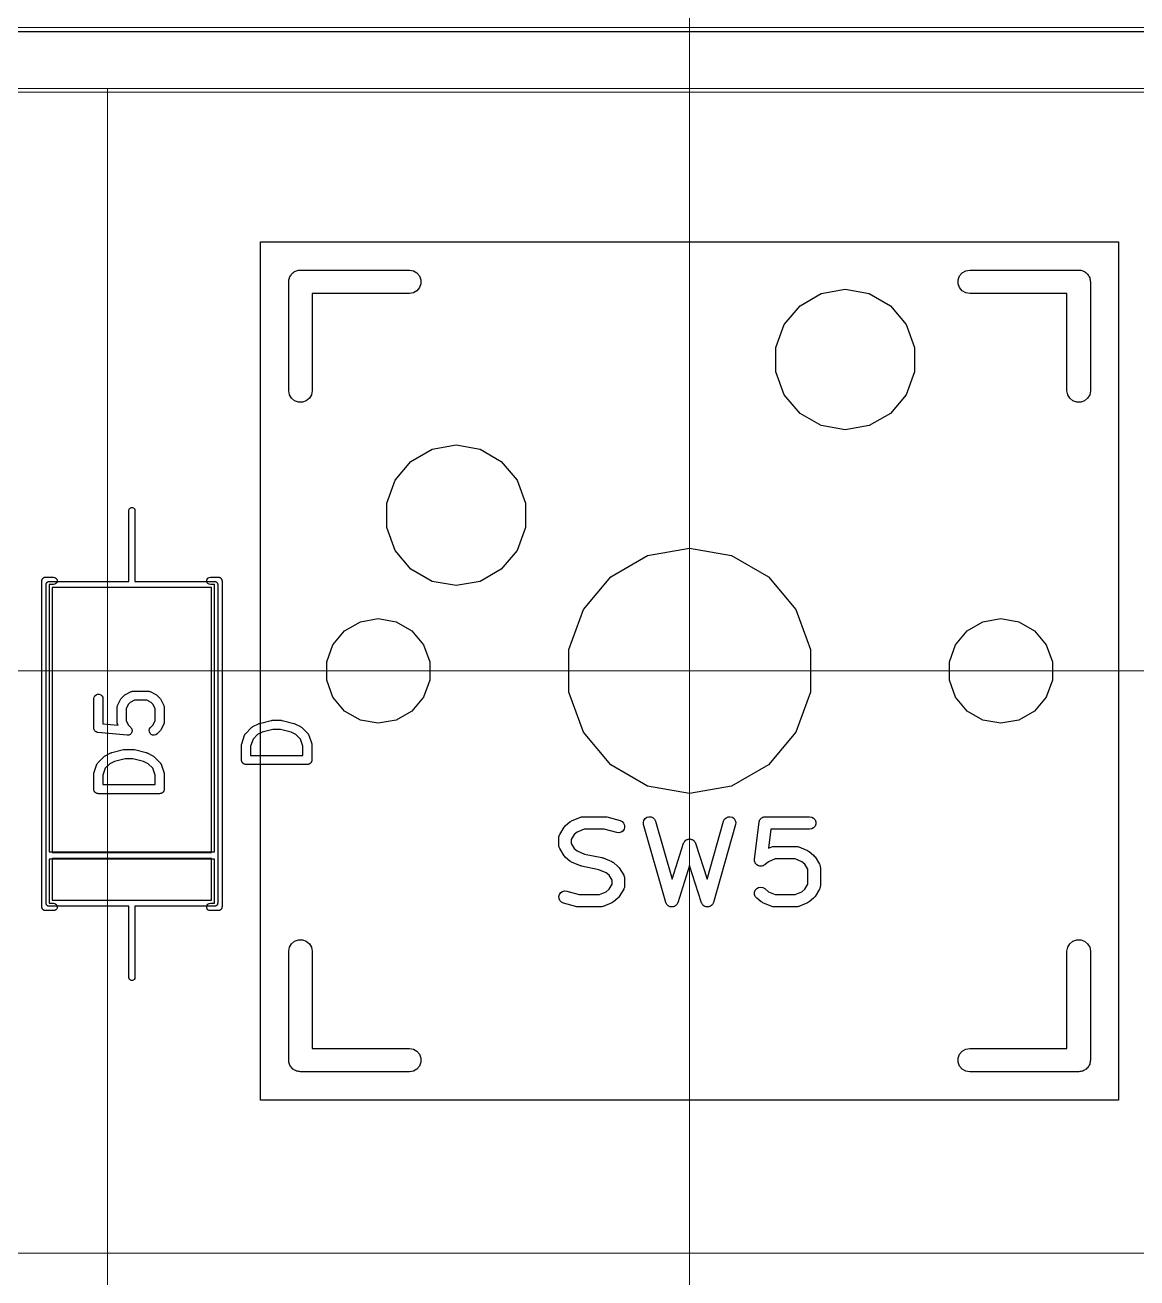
# Model space of a CAD drawing. Header units: millimetres. Extents: x 24 to 200, y 24 to 188.
# Drawn here: x 147.18 to 165.33, y 126.72 to 147.16 of the extents above; entities that cross this region are included whole.
import ezdxf

# ---------------------------------------------------------------- set-up
doc = ezdxf.new("R2010")
doc.units = ezdxf.units.MM
for name, color, linetype in [('3_SwitchPlate', 6, 'Continuous'), ('5_左天板', 1, 'Continuous'), ('6_右天板', 230, 'Continuous'), ('7_PCBサンプル', 7, 'Continuous')]:
    doc.layers.add(name, color=color, linetype=linetype)
doc.layers.add('補助線', color=4, linetype='Continuous', lineweight=5, transparency=0.5)

# ---------------------------------------------------------------- blocks, each defined once
blk = doc.blocks.new('hhskb2-F.SilkS')
at = {"layer": '7_PCBサンプル'}
for p, q in [((154.3, -39.575), (106.3, -39.575)), ((138.496, -43.542), (138.504, -43.5275)), ((138.504, -43.5275), (138.517, -43.5168)), ((138.517, -43.5168), (138.528, -43.5041)), ((138.528, -43.5041), (138.542, -43.4957)), ((138.542, -43.4957), (138.555, -43.485)), ((138.555, -43.485), (138.57, -43.4793)), ((138.57, -43.4793), (138.585, -43.471)), ((138.585, -43.471), (138.601, -43.4681)), ((138.601, -43.4681), (138.617, -43.4624)), ((138.617, -43.4624), (138.634, -43.4624)), ((138.634, -43.4624), (138.65, -43.4595)), ((138.65, -43.4595), (140.428, -43.4595)), ((140.428, -43.4595), (140.493, -43.471)), ((140.493, -43.471), (140.55, -43.5041)), ((140.55, -43.5041), (140.593, -43.5547)), ((149.407, -43.5547), (149.45, -43.5041)), ((149.45, -43.5041), (149.507, -43.471)), ((149.507, -43.471), (149.572, -43.4595)), ((149.572, -43.4595), (151.35, -43.4595)), ((151.35, -43.4595), (151.366, -43.4624)), ((151.366, -43.4624), (151.383, -43.4624)), ((151.383, -43.4624), (151.399, -43.4681)), ((151.399, -43.4681), (151.415, -43.471)), ((151.415, -43.471), (151.43, -43.4793)), ((151.43, -43.4793), (151.445, -43.485)), ((151.445, -43.485), (151.458, -43.4957)), ((151.458, -43.4957), (151.472, -43.5041)), ((151.472, -43.5041), (151.483, -43.5168)), ((151.483, -43.5168), (151.496, -43.5275)), ((151.496, -43.5275), (151.504, -43.542)), ((138.459, -43.65), (138.462, -43.6336)), ((138.459, -45.428), (138.459, -43.65)), ((138.462, -43.6169), (138.468, -43.6013)), ((138.462, -43.6336), (138.462, -43.6169)), ((138.468, -43.6013), (138.471, -43.5848)), ((138.471, -43.5848), (138.479, -43.5704)), ((138.479, -43.5704), (138.485, -43.5547)), ((138.485, -43.5547), (138.496, -43.542)), ((140.593, -43.5547), (140.616, -43.6169)), ((140.616, -43.6831), (140.593, -43.7452)), ((140.616, -43.6169), (140.616, -43.6831)), ((149.384, -43.6169), (149.407, -43.5547)), ((149.384, -43.6831), (149.384, -43.6169)), ((149.407, -43.7452), (149.384, -43.6831)), ((151.504, -43.542), (151.515, -43.5547)), ((151.515, -43.5547), (151.521, -43.5704)), ((151.521, -43.5704), (151.529, -43.5848)), ((151.529, -43.5848), (151.532, -43.6013)), ((151.532, -43.6013), (151.538, -43.6169)), ((151.538, -43.6169), (151.538, -43.6336)), ((151.538, -43.6336), (151.54, -43.65)), ((151.54, -43.65), (151.54, -45.428)), ((140.428, -43.8405), (138.84, -43.8405)), ((138.84, -43.8405), (138.84, -45.428)), ((140.493, -43.829), (140.428, -43.8405)), ((140.55, -43.7959), (140.493, -43.829)), ((140.593, -43.7452), (140.55, -43.7959)), ((146.802, -44.0411), (147.148, -43.8418)), ((147.148, -43.8418), (147.54, -43.7726)), ((147.54, -43.7726), (147.932, -43.8418)), ((147.932, -43.8418), (148.278, -44.0411)), ((149.45, -43.7959), (149.407, -43.7452)), ((149.507, -43.829), (149.45, -43.7959)), ((149.572, -43.8405), (149.507, -43.829)), ((151.159, -43.8405), (149.572, -43.8405)), ((151.159, -45.428), (151.159, -43.8405)), ((146.546, -44.3463), (146.802, -44.0411)), ((148.278, -44.0411), (148.534, -44.3463)), ((146.41, -44.7208), (146.546, -44.3463)), ((148.534, -44.3463), (148.67, -44.7208)), ((146.41, -45.1192), (146.41, -44.7208)), ((148.67, -44.7208), (148.67, -45.1192)), ((146.546, -45.4937), (146.41, -45.1192)), ((148.67, -45.1192), (148.534, -45.4937)), ((138.471, -45.4932), (138.459, -45.428)), ((138.504, -45.5505), (138.471, -45.4932)), ((138.555, -45.593), (138.504, -45.5505)), ((138.796, -45.5505), (138.745, -45.593)), ((138.829, -45.4932), (138.796, -45.5505)), ((138.84, -45.428), (138.829, -45.4932)), ((146.802, -45.7989), (146.546, -45.4937)), ((148.534, -45.4937), (148.278, -45.7989)), ((151.171, -45.4932), (151.159, -45.428)), ((151.204, -45.5505), (151.171, -45.4932)), ((151.255, -45.593), (151.204, -45.5505)), ((151.496, -45.5505), (151.445, -45.593)), ((151.529, -45.4932), (151.496, -45.5505)), ((151.54, -45.428), (151.529, -45.4932)), ((138.617, -45.6156), (138.555, -45.593)), ((138.683, -45.6156), (138.617, -45.6156)), ((138.745, -45.593), (138.683, -45.6156)), ((151.317, -45.6156), (151.255, -45.593)), ((151.383, -45.6156), (151.317, -45.6156)), ((151.445, -45.593), (151.383, -45.6156)), ((147.148, -45.9982), (146.802, -45.7989)), ((148.278, -45.7989), (147.932, -45.9982)), ((147.54, -46.0674), (147.148, -45.9982)), ((147.932, -45.9982), (147.54, -46.0674)), ((140.452, -46.5811), (140.798, -46.3818)), ((140.798, -46.3818), (141.19, -46.3126)), ((141.19, -46.3126), (141.582, -46.3818)), ((141.582, -46.3818), (141.928, -46.5811)), ((140.196, -46.8863), (140.452, -46.5811)), ((141.928, -46.5811), (142.184, -46.8863)), ((140.06, -47.2608), (140.196, -46.8863)), ((142.184, -46.8863), (142.32, -47.2608)), ((140.06, -47.6592), (140.06, -47.2608)), ((142.32, -47.2608), (142.32, -47.6592)), ((140.196, -48.0337), (140.06, -47.6592)), ((142.32, -47.6592), (142.184, -48.0337)), ((140.452, -48.3389), (140.196, -48.0337)), ((142.184, -48.0337), (141.928, -48.3389)), ((144.315, -48.1192), (145, -47.9985)), ((145, -47.9985), (145.685, -48.1192)), ((143.713, -48.4667), (144.315, -48.1192)), ((145.685, -48.1192), (146.287, -48.4667)), ((140.798, -48.5382), (140.452, -48.3389)), ((141.928, -48.3389), (141.582, -48.5382)), ((134.43, -48.53), (134.431, -48.5248)), ((134.43, -53.85), (134.43, -48.53)), ((134.431, -48.5196), (134.433, -48.5147)), ((134.431, -48.5248), (134.431, -48.5196)), ((134.433, -48.5147), (134.434, -48.5095)), ((134.434, -48.5095), (134.436, -48.5049)), ((134.436, -48.5049), (134.438, -48.5)), ((134.438, -48.5), (134.441, -48.496)), ((134.441, -48.496), (134.444, -48.4914)), ((134.444, -48.4914), (134.448, -48.4881)), ((134.448, -48.4881), (134.451, -48.484)), ((134.451, -48.484), (134.456, -48.4814)), ((134.456, -48.4814), (134.46, -48.478)), ((134.46, -48.478), (134.465, -48.4762)), ((134.465, -48.4762), (134.469, -48.4736)), ((134.469, -48.4736), (134.475, -48.4727)), ((134.475, -48.4727), (134.48, -48.4709)), ((134.48, -48.4709), (134.485, -48.4709)), ((134.485, -48.4709), (134.49, -48.47)), ((134.49, -48.47), (134.62, -48.47)), ((134.62, -48.59), (134.55, -48.59)), ((134.55, -48.59), (134.55, -52.95)), ((134.62, -48.47), (134.641, -48.4736)), ((134.641, -48.5864), (134.62, -48.59)), ((134.641, -48.4736), (134.659, -48.484)), ((134.659, -48.576), (134.641, -48.5864)), ((134.659, -48.484), (134.672, -48.5)), ((134.672, -48.56), (134.659, -48.576)), ((134.672, -48.5), (134.679, -48.5196)), ((134.679, -48.5404), (134.672, -48.56)), ((134.679, -48.5196), (134.679, -48.5404)), ((137.121, -48.5196), (137.128, -48.5)), ((137.121, -48.5404), (137.121, -48.5196)), ((137.128, -48.56), (137.121, -48.5404)), ((137.128, -48.5), (137.141, -48.484)), ((137.141, -48.576), (137.128, -48.56)), ((137.141, -48.484), (137.159, -48.4736)), ((137.159, -48.5864), (137.141, -48.576)), ((137.159, -48.4736), (137.18, -48.47)), ((137.18, -48.59), (137.159, -48.5864)), ((137.18, -48.47), (137.31, -48.47)), ((137.25, -48.59), (137.18, -48.59)), ((137.25, -52.95), (137.25, -48.59)), ((137.31, -48.47), (137.315, -48.4709)), ((137.315, -48.4709), (137.32, -48.4709)), ((137.32, -48.4709), (137.325, -48.4727)), ((137.325, -48.4727), (137.331, -48.4736)), ((137.331, -48.4736), (137.335, -48.4762)), ((137.335, -48.4762), (137.34, -48.478)), ((137.34, -48.478), (137.344, -48.4814)), ((137.344, -48.4814), (137.349, -48.484)), ((137.349, -48.484), (137.352, -48.4881)), ((137.352, -48.4881), (137.356, -48.4914)), ((137.356, -48.4914), (137.359, -48.496)), ((137.359, -48.496), (137.362, -48.5)), ((137.362, -48.5), (137.364, -48.5049)), ((137.364, -48.5049), (137.366, -48.5095)), ((137.366, -48.5095), (137.367, -48.5147)), ((137.367, -48.5147), (137.369, -48.5196)), ((137.369, -48.5196), (137.369, -48.5248)), ((137.369, -48.5248), (137.37, -48.53)), ((137.37, -48.53), (137.37, -53.85)), ((141.19, -48.6074), (140.798, -48.5382)), ((141.582, -48.5382), (141.19, -48.6074)), ((143.267, -48.9992), (143.713, -48.4667)), ((146.287, -48.4667), (146.733, -48.9992)), ((143.029, -49.6524), (143.267, -48.9992)), ((146.733, -48.9992), (146.971, -49.6524)), ((139.371, -49.3457), (139.628, -49.1974)), ((139.628, -49.1974), (139.92, -49.1458)), ((139.92, -49.1458), (140.212, -49.1974)), ((140.212, -49.1974), (140.469, -49.3457)), ((149.531, -49.3457), (149.788, -49.1974)), ((149.788, -49.1974), (150.08, -49.1458)), ((150.08, -49.1458), (150.372, -49.1974)), ((150.372, -49.1974), (150.629, -49.3457)), ((139.18, -49.5729), (139.371, -49.3457)), ((140.469, -49.3457), (140.66, -49.5729)), ((149.34, -49.5729), (149.531, -49.3457)), ((150.629, -49.3457), (150.82, -49.5729)), ((139.079, -49.8517), (139.18, -49.5729)), ((140.66, -49.5729), (140.761, -49.8517)), ((143.029, -50.3476), (143.029, -49.6524)), ((146.971, -49.6524), (146.971, -50.3476)), ((149.239, -49.8517), (149.34, -49.5729)), ((150.82, -49.5729), (150.921, -49.8517)), ((139.079, -50.1483), (139.079, -49.8517)), ((140.761, -49.8517), (140.761, -50.1483)), ((149.239, -50.1483), (149.239, -49.8517)), ((150.921, -49.8517), (150.921, -50.1483)), ((139.18, -50.4271), (139.079, -50.1483)), ((140.761, -50.1483), (140.66, -50.4271)), ((149.34, -50.4271), (149.239, -50.1483)), ((150.921, -50.1483), (150.82, -50.4271)), ((139.371, -50.6543), (139.18, -50.4271)), ((140.66, -50.4271), (140.469, -50.6543)), ((143.267, -51.0008), (143.029, -50.3476)), ((146.971, -50.3476), (146.733, -51.0008)), ((149.531, -50.6543), (149.34, -50.4271)), ((150.82, -50.4271), (150.629, -50.6543)), ((139.628, -50.8026), (139.371, -50.6543)), ((140.469, -50.6543), (140.212, -50.8026)), ((149.788, -50.8026), (149.531, -50.6543)), ((150.629, -50.6543), (150.372, -50.8026)), ((139.92, -50.8541), (139.628, -50.8026)), ((140.212, -50.8026), (139.92, -50.8541)), ((150.08, -50.8541), (149.788, -50.8026)), ((150.372, -50.8026), (150.08, -50.8541)), ((143.713, -51.5332), (143.267, -51.0008)), ((146.733, -51.0008), (146.287, -51.5332)), ((144.315, -51.8808), (143.713, -51.5332)), ((146.287, -51.5332), (145.685, -51.8808)), ((145, -52.0015), (144.315, -51.8808)), ((145.685, -51.8808), (145, -52.0015)), ((142.965, -52.5354), (142.976, -52.5224)), ((142.976, -52.5224), (143.048, -52.4619)), ((143.048, -52.4619), (143.061, -52.4544)), ((143.061, -52.4544), (143.074, -52.4462)), ((143.074, -52.4462), (143.219, -52.3857)), ((143.219, -52.3857), (143.221, -52.3852)), ((143.221, -52.3852), (143.224, -52.3841)), ((143.224, -52.3841), (143.239, -52.3814)), ((143.239, -52.3814), (143.254, -52.378)), ((143.254, -52.378), (143.256, -52.3783)), ((143.256, -52.3783), (143.258, -52.3779)), ((143.258, -52.3779), (143.621, -52.3779)), ((143.621, -52.3779), (143.635, -52.3803)), ((143.635, -52.3803), (143.648, -52.3816)), ((143.648, -52.3816), (143.866, -52.4421)), ((143.866, -52.4421), (143.898, -52.4573)), ((143.898, -52.4573), (143.923, -52.4825)), ((143.923, -52.4825), (143.937, -52.5146)), ((143.937, -52.5146), (143.94, -52.5498)), ((144.246, -52.4723), (144.254, -52.4381)), ((144.249, -52.5074), (144.246, -52.4723)), ((144.612, -53.7774), (144.249, -52.5074)), ((144.254, -52.4381), (144.274, -52.4089)), ((144.274, -52.4089), (144.302, -52.3882)), ((144.302, -52.3882), (144.336, -52.3785)), ((144.336, -52.3785), (144.372, -52.381)), ((144.372, -52.381), (144.404, -52.3953)), ((144.404, -52.3953), (144.429, -52.4199)), ((144.429, -52.4199), (144.445, -52.4516)), ((144.445, -52.4516), (144.715, -53.399)), ((145.285, -53.399), (145.555, -52.4516)), ((145.751, -52.5074), (145.388, -53.7774)), ((145.555, -52.4516), (145.571, -52.4199)), ((145.571, -52.4199), (145.596, -52.3953)), ((145.596, -52.3953), (145.628, -52.381)), ((145.628, -52.381), (145.664, -52.3785)), ((145.664, -52.3785), (145.698, -52.3882)), ((145.698, -52.3882), (145.726, -52.4089)), ((145.726, -52.4089), (145.746, -52.4381)), ((145.746, -52.4381), (145.754, -52.4723)), ((145.754, -52.4723), (145.751, -52.5074)), ((146.06, -53.0722), (146.133, -52.4674)), ((146.133, -52.4674), (146.134, -52.4647)), ((146.134, -52.4619), (146.139, -52.4479)), ((146.134, -52.4647), (146.134, -52.4619)), ((146.139, -52.4479), (146.143, -52.4336)), ((146.143, -52.4336), (146.145, -52.4314)), ((146.145, -52.4314), (146.146, -52.4287)), ((146.146, -52.4287), (146.155, -52.4173)), ((146.155, -52.4173), (146.164, -52.4054)), ((146.164, -52.4054), (146.167, -52.4039)), ((146.167, -52.4039), (146.168, -52.4017)), ((146.168, -52.4017), (146.181, -52.3943)), ((146.181, -52.3943), (146.194, -52.3861)), ((146.194, -52.3861), (146.197, -52.3855)), ((146.197, -52.3855), (146.199, -52.3841)), ((146.199, -52.3841), (146.214, -52.3815)), ((146.214, -52.3815), (146.228, -52.3781)), ((146.228, -52.3781), (146.231, -52.3784)), ((146.231, -52.3784), (146.234, -52.3779)), ((146.234, -52.3779), (146.959, -52.3779)), ((146.959, -52.3779), (146.994, -52.3841)), ((146.994, -52.3841), (147.025, -52.4017)), ((147.025, -52.4017), (147.047, -52.4287)), ((147.047, -52.5303), (147.025, -52.5574)), ((147.047, -52.4287), (147.059, -52.4619)), ((147.059, -52.4972), (147.047, -52.5303)), ((147.059, -52.4619), (147.059, -52.4972)), ((142.866, -52.7214), (142.868, -52.7118)), ((142.866, -52.8424), (142.866, -52.7214)), ((142.868, -52.7021), (142.871, -52.6946)), ((142.868, -52.7118), (142.868, -52.7021)), ((142.871, -52.6946), (142.873, -52.6867)), ((142.873, -52.6867), (142.877, -52.6782)), ((142.877, -52.6782), (142.881, -52.6692)), ((142.881, -52.6692), (142.953, -52.5482)), ((142.953, -52.5482), (142.965, -52.5354)), ((143.119, -52.6675), (143.07, -52.7496)), ((143.166, -52.6279), (143.119, -52.6675)), ((143.279, -52.5811), (143.166, -52.6279)), ((143.607, -52.5811), (143.279, -52.5811)), ((143.812, -52.6379), (143.607, -52.5811)), ((143.847, -52.6413), (143.812, -52.6379)), ((143.881, -52.6325), (143.847, -52.6413)), ((143.91, -52.6125), (143.881, -52.6325)), ((143.931, -52.5838), (143.91, -52.6125)), ((143.94, -52.5498), (143.931, -52.5838)), ((146.324, -52.5811), (146.287, -52.8917)), ((146.959, -52.5811), (146.324, -52.5811)), ((146.994, -52.575), (146.959, -52.5811)), ((147.025, -52.5574), (146.994, -52.575)), ((142.868, -52.852), (142.866, -52.8424)), ((142.868, -52.8617), (142.868, -52.852)), ((142.871, -52.8692), (142.868, -52.8617)), ((142.873, -52.8771), (142.871, -52.8692)), ((142.877, -52.8856), (142.873, -52.8771)), ((142.881, -52.8947), (142.877, -52.8856)), ((142.953, -53.0156), (142.881, -52.8947)), ((143.07, -52.7496), (143.07, -52.8142)), ((143.07, -52.8142), (143.119, -52.8963)), ((143.119, -52.8963), (143.166, -52.9359)), ((143.166, -52.9359), (143.288, -52.9868)), ((144.715, -53.399), (144.903, -52.8114)), ((144.903, -52.8114), (144.905, -52.8078)), ((144.905, -52.8078), (144.906, -52.8039)), ((144.906, -52.8039), (144.913, -52.7923)), ((144.913, -52.7923), (144.92, -52.7802)), ((144.92, -52.7802), (144.923, -52.7775)), ((144.923, -52.7775), (144.925, -52.7741)), ((144.925, -52.7741), (144.936, -52.7657)), ((144.936, -52.7657), (144.946, -52.7565)), ((144.946, -52.7565), (144.95, -52.7549)), ((144.95, -52.7549), (144.953, -52.7525)), ((144.953, -52.7525), (144.966, -52.7483)), ((144.966, -52.7483), (144.978, -52.7431)), ((144.978, -52.7431), (144.982, -52.7429)), ((144.982, -52.7429), (144.986, -52.7417)), ((144.986, -52.7417), (145, -52.7422)), ((145, -52.7422), (145.014, -52.7417)), ((145.014, -52.7417), (145.018, -52.7429)), ((145.018, -52.7429), (145.022, -52.7431)), ((145.022, -52.7431), (145.034, -52.7483)), ((145.034, -52.7483), (145.047, -52.7525)), ((145.047, -52.7525), (145.05, -52.7549)), ((145.05, -52.7549), (145.054, -52.7565)), ((145.054, -52.7565), (145.064, -52.7657)), ((145.064, -52.7657), (145.075, -52.7741)), ((145.075, -52.7741), (145.077, -52.7775)), ((145.077, -52.7775), (145.08, -52.7802)), ((145.08, -52.7802), (145.087, -52.7923)), ((145.087, -52.7923), (145.094, -52.8039)), ((145.094, -52.8039), (145.095, -52.8078)), ((145.095, -52.8078), (145.097, -52.8114)), ((145.097, -52.8114), (145.285, -53.399)), ((146.287, -52.8917), (146.34, -52.8695)), ((146.34, -52.8695), (146.342, -52.869)), ((146.342, -52.869), (146.344, -52.8679)), ((146.344, -52.8679), (146.359, -52.8652)), ((146.359, -52.8652), (146.374, -52.8618)), ((146.374, -52.8618), (146.377, -52.8621)), ((146.377, -52.8621), (146.379, -52.8617)), ((146.379, -52.8617), (146.742, -52.8617)), ((146.742, -52.8617), (146.744, -52.8621)), ((146.744, -52.8621), (146.746, -52.8618)), ((146.746, -52.8618), (146.761, -52.8652)), ((146.761, -52.8652), (146.776, -52.8679)), ((146.776, -52.8679), (146.778, -52.869)), ((146.778, -52.869), (146.781, -52.8695)), ((146.781, -52.8695), (146.926, -52.93)), ((146.926, -52.93), (146.939, -52.9382)), ((146.939, -52.9382), (146.952, -52.9458)), ((134.55, -52.95), (137.25, -52.95)), ((137.25, -53.07), (134.55, -53.07)), ((134.55, -53.07), (134.55, -53.79)), ((137.25, -53.79), (137.25, -53.07)), ((142.965, -53.0284), (142.953, -53.0156)), ((142.976, -53.0414), (142.965, -53.0284)), ((143.048, -53.1019), (142.976, -53.0414)), ((143.061, -53.1094), (143.048, -53.1019)), ((143.074, -53.1176), (143.061, -53.1094)), ((143.219, -53.1781), (143.074, -53.1176)), ((143.288, -52.9868), (143.569, -53.0453)), ((143.569, -53.0453), (143.578, -53.0489)), ((143.578, -53.0489), (143.588, -53.051)), ((143.588, -53.051), (143.733, -53.1115)), ((143.733, -53.1115), (143.746, -53.1196)), ((143.746, -53.1196), (143.759, -53.1272)), ((143.759, -53.1272), (143.831, -53.1877)), ((146.061, -53.0869), (146.06, -53.0722)), ((146.061, -53.1016), (146.061, -53.0869)), ((146.062, -53.1044), (146.061, -53.1016)), ((146.062, -53.1074), (146.062, -53.1044)), ((146.068, -53.1209), (146.062, -53.1074)), ((146.073, -53.1348), (146.068, -53.1209)), ((146.075, -53.1371), (146.073, -53.1348)), ((146.076, -53.1399), (146.075, -53.1371)), ((146.086, -53.1506), (146.076, -53.1399)), ((146.287, -53.1117), (146.226, -53.1623)), ((146.399, -53.0649), (146.287, -53.1117)), ((146.721, -53.0649), (146.399, -53.0649)), ((146.834, -53.1117), (146.721, -53.0649)), ((146.881, -53.1513), (146.834, -53.1117)), ((146.952, -52.9458), (147.024, -53.0062)), ((147.024, -53.0062), (147.035, -53.0192)), ((147.035, -53.0192), (147.047, -53.032)), ((147.047, -53.032), (147.119, -53.153)), ((143.229, -53.1802), (143.219, -53.1781)), ((143.238, -53.1837), (143.229, -53.1802)), ((143.518, -53.2423), (143.238, -53.1837)), ((143.64, -53.2931), (143.518, -53.2423)), ((143.688, -53.3327), (143.64, -53.2931)), ((143.737, -53.4148), (143.688, -53.3327)), ((143.831, -53.1877), (143.842, -53.2006)), ((143.842, -53.2006), (143.853, -53.2134)), ((143.853, -53.2134), (143.926, -53.3344)), ((143.926, -53.3344), (143.929, -53.3435)), ((143.929, -53.3435), (143.934, -53.3519)), ((145, -53.1757), (144.806, -53.7805)), ((145.194, -53.7805), (145, -53.1757)), ((146.096, -53.1619), (146.086, -53.1506)), ((146.098, -53.1634), (146.096, -53.1619)), ((146.1, -53.1656), (146.098, -53.1634)), ((146.113, -53.1722), (146.1, -53.1656)), ((146.126, -53.1796), (146.113, -53.1722)), ((146.129, -53.1802), (146.126, -53.1796)), ((146.132, -53.1815), (146.129, -53.1802)), ((146.146, -53.1833), (146.132, -53.1815)), ((146.161, -53.1859), (146.146, -53.1833)), ((146.164, -53.1854), (146.161, -53.1859)), ((146.167, -53.1857), (146.164, -53.1854)), ((146.181, -53.1824), (146.167, -53.1857)), ((146.196, -53.1799), (146.181, -53.1824)), ((146.198, -53.1784), (146.196, -53.1799)), ((146.201, -53.1777), (146.198, -53.1784)), ((146.213, -53.1697), (146.201, -53.1777)), ((146.226, -53.1623), (146.213, -53.1697)), ((146.93, -53.2334), (146.881, -53.1513)), ((146.93, -53.4795), (146.93, -53.2334)), ((147.119, -53.153), (147.123, -53.1621)), ((147.123, -53.1621), (147.127, -53.1705)), ((147.127, -53.1705), (147.129, -53.1784)), ((147.129, -53.1784), (147.132, -53.1859)), ((147.132, -53.1859), (147.132, -53.1956)), ((147.132, -53.1956), (147.134, -53.2052)), ((147.134, -53.2052), (147.134, -53.5076)), ((143.688, -53.5615), (143.737, -53.4795)), ((143.737, -53.4795), (143.737, -53.4148)), ((143.929, -53.5508), (143.926, -53.5599)), ((143.934, -53.5424), (143.929, -53.5508)), ((143.934, -53.3519), (143.936, -53.3598)), ((143.936, -53.5344), (143.934, -53.5424)), ((143.936, -53.3598), (143.939, -53.3673)), ((143.939, -53.5269), (143.936, -53.5344)), ((143.939, -53.3673), (143.939, -53.3771)), ((143.939, -53.3771), (143.94, -53.3867)), ((143.94, -53.5076), (143.939, -53.5172)), ((143.939, -53.5172), (143.939, -53.5269)), ((143.94, -53.3867), (143.94, -53.5076)), ((146.073, -53.5781), (146.096, -53.551)), ((146.096, -53.551), (146.126, -53.5332)), ((146.126, -53.5332), (146.161, -53.527)), ((146.161, -53.527), (146.196, -53.533)), ((146.196, -53.533), (146.226, -53.5505)), ((146.226, -53.5505), (146.287, -53.6012)), ((146.881, -53.5615), (146.93, -53.4795)), ((147.123, -53.5508), (147.119, -53.5599)), ((147.127, -53.5424), (147.123, -53.5508)), ((147.129, -53.5344), (147.127, -53.5424)), ((147.132, -53.5269), (147.129, -53.5344)), ((147.134, -53.5076), (147.132, -53.5172)), ((147.132, -53.5172), (147.132, -53.5269)), ((142.867, -53.6793), (142.876, -53.6453)), ((142.87, -53.7144), (142.867, -53.6793)), ((142.884, -53.7466), (142.87, -53.7144)), ((142.876, -53.6453), (142.897, -53.6166)), ((142.909, -53.7717), (142.884, -53.7466)), ((142.897, -53.6166), (142.926, -53.5966)), ((142.926, -53.5966), (142.96, -53.5878)), ((142.96, -53.5878), (142.995, -53.5912)), ((142.995, -53.5912), (143.2, -53.6479)), ((143.2, -53.6479), (143.528, -53.6479)), ((143.528, -53.6479), (143.64, -53.6012)), ((143.64, -53.6012), (143.688, -53.5615)), ((143.831, -53.7066), (143.759, -53.7671)), ((143.842, -53.6937), (143.831, -53.7066)), ((143.853, -53.6808), (143.842, -53.6937)), ((143.926, -53.5599), (143.853, -53.6808)), ((146.061, -53.6113), (146.073, -53.5781)), ((146.061, -53.6466), (146.061, -53.6113)), ((146.073, -53.6797), (146.061, -53.6466)), ((146.096, -53.7066), (146.073, -53.6797)), ((146.169, -53.7671), (146.096, -53.7066)), ((146.287, -53.6012), (146.399, -53.6479)), ((146.399, -53.6479), (146.721, -53.6479)), ((146.721, -53.6479), (146.834, -53.6012)), ((146.834, -53.6012), (146.881, -53.5615)), ((147.024, -53.7066), (146.952, -53.7671)), ((147.035, -53.6937), (147.024, -53.7066)), ((147.047, -53.6808), (147.035, -53.6937)), ((147.119, -53.5599), (147.047, -53.6808)), ((134.431, -53.8552), (134.43, -53.85)), ((134.431, -53.8604), (134.431, -53.8552)), ((134.433, -53.8653), (134.431, -53.8604)), ((134.434, -53.8705), (134.433, -53.8653)), ((134.436, -53.8751), (134.434, -53.8705)), ((134.438, -53.88), (134.436, -53.8751)), ((134.441, -53.884), (134.438, -53.88)), ((134.444, -53.8886), (134.441, -53.884)), ((134.448, -53.8919), (134.444, -53.8886)), ((134.451, -53.896), (134.448, -53.8919)), ((134.456, -53.8986), (134.451, -53.896)), ((134.46, -53.902), (134.456, -53.8986)), ((134.465, -53.9038), (134.46, -53.902)), ((134.469, -53.9064), (134.465, -53.9038)), ((134.475, -53.9073), (134.469, -53.9064)), ((134.48, -53.9091), (134.475, -53.9073)), ((134.485, -53.9091), (134.48, -53.9091)), ((134.49, -53.91), (134.485, -53.9091)), ((134.62, -53.91), (134.49, -53.91)), ((134.55, -53.79), (134.62, -53.79)), ((134.62, -53.79), (134.641, -53.7936)), ((134.641, -53.9064), (134.62, -53.91)), ((134.641, -53.7936), (134.659, -53.804)), ((134.659, -53.896), (134.641, -53.9064)), ((134.659, -53.804), (134.672, -53.82)), ((134.672, -53.88), (134.659, -53.896)), ((134.672, -53.82), (134.679, -53.8396)), ((134.679, -53.8604), (134.672, -53.88)), ((134.679, -53.8396), (134.679, -53.8604)), ((137.121, -53.8396), (137.128, -53.82)), ((137.121, -53.8604), (137.121, -53.8396)), ((137.128, -53.88), (137.121, -53.8604)), ((137.128, -53.82), (137.141, -53.804)), ((137.141, -53.896), (137.128, -53.88)), ((137.141, -53.804), (137.159, -53.7936)), ((137.159, -53.9064), (137.141, -53.896)), ((137.159, -53.7936), (137.18, -53.79)), ((137.18, -53.91), (137.159, -53.9064)), ((137.18, -53.79), (137.25, -53.79)), ((137.31, -53.91), (137.18, -53.91)), ((137.315, -53.9091), (137.31, -53.91)), ((137.32, -53.9091), (137.315, -53.9091)), ((137.325, -53.9073), (137.32, -53.9091)), ((137.331, -53.9064), (137.325, -53.9073)), ((137.335, -53.9038), (137.331, -53.9064)), ((137.34, -53.902), (137.335, -53.9038)), ((137.344, -53.8986), (137.34, -53.902)), ((137.349, -53.896), (137.344, -53.8986)), ((137.352, -53.8919), (137.349, -53.896)), ((137.356, -53.8886), (137.352, -53.8919)), ((137.359, -53.884), (137.356, -53.8886)), ((137.362, -53.88), (137.359, -53.884)), ((137.364, -53.8751), (137.362, -53.88)), ((137.366, -53.8705), (137.364, -53.8751)), ((137.367, -53.8653), (137.366, -53.8705)), ((137.369, -53.8604), (137.367, -53.8653)), ((137.37, -53.85), (137.369, -53.8552)), ((137.369, -53.8552), (137.369, -53.8604)), ((142.941, -53.7869), (142.909, -53.7717)), ((143.159, -53.8474), (142.941, -53.7869)), ((143.172, -53.8487), (143.159, -53.8474)), ((143.186, -53.8511), (143.172, -53.8487)), ((143.549, -53.8511), (143.186, -53.8511)), ((143.551, -53.8507), (143.549, -53.8511)), ((143.553, -53.851), (143.551, -53.8507)), ((143.568, -53.8477), (143.553, -53.851)), ((143.583, -53.845), (143.568, -53.8477)), ((143.585, -53.8438), (143.583, -53.845)), ((143.588, -53.8433), (143.585, -53.8438)), ((143.733, -53.7828), (143.588, -53.8433)), ((143.746, -53.7746), (143.733, -53.7828)), ((143.759, -53.7671), (143.746, -53.7746)), ((144.614, -53.7825), (144.612, -53.7774)), ((144.616, -53.788), (144.614, -53.7825)), ((144.622, -53.7983), (144.616, -53.788)), ((144.627, -53.8092), (144.622, -53.7983)), ((144.632, -53.8131), (144.627, -53.8092)), ((144.635, -53.8178), (144.632, -53.8131)), ((144.644, -53.8253), (144.635, -53.8178)), ((144.653, -53.8337), (144.644, -53.8253)), ((144.658, -53.836), (144.653, -53.8337)), ((144.662, -53.8394), (144.658, -53.836)), ((144.674, -53.8431), (144.662, -53.8394)), ((144.685, -53.8481), (144.674, -53.8431)), ((144.691, -53.8485), (144.685, -53.8481)), ((144.696, -53.8502), (144.691, -53.8485)), ((144.708, -53.8497), (144.696, -53.8502)), ((144.72, -53.8506), (144.708, -53.8497)), ((144.726, -53.849), (144.72, -53.8506)), ((144.731, -53.8488), (144.726, -53.849)), ((144.743, -53.8442), (144.731, -53.8488)), ((144.754, -53.8409), (144.743, -53.8442)), ((144.759, -53.8376), (144.754, -53.8409)), ((144.764, -53.8354), (144.759, -53.8376)), ((144.773, -53.8273), (144.764, -53.8354)), ((144.783, -53.8202), (144.773, -53.8273)), ((144.786, -53.8155), (144.783, -53.8202)), ((144.79, -53.8117), (144.786, -53.8155)), ((144.796, -53.801), (144.79, -53.8117)), ((144.802, -53.7909), (144.796, -53.801)), ((144.804, -53.7855), (144.802, -53.7909)), ((144.806, -53.7805), (144.804, -53.7855)), ((145.196, -53.7855), (145.194, -53.7805)), ((145.198, -53.7909), (145.196, -53.7855)), ((145.204, -53.801), (145.198, -53.7909)), ((145.21, -53.8117), (145.204, -53.801)), ((145.214, -53.8155), (145.21, -53.8117)), ((145.217, -53.8202), (145.214, -53.8155)), ((145.227, -53.8273), (145.217, -53.8202)), ((145.236, -53.8354), (145.227, -53.8273)), ((145.241, -53.8376), (145.236, -53.8354)), ((145.246, -53.8409), (145.241, -53.8376)), ((145.257, -53.8442), (145.246, -53.8409)), ((145.269, -53.8488), (145.257, -53.8442)), ((145.274, -53.849), (145.269, -53.8488)), ((145.28, -53.8506), (145.274, -53.849)), ((145.292, -53.8497), (145.28, -53.8506)), ((145.304, -53.8502), (145.292, -53.8497)), ((145.309, -53.8485), (145.304, -53.8502)), ((145.315, -53.8481), (145.309, -53.8485)), ((145.326, -53.8431), (145.315, -53.8481)), ((145.338, -53.8394), (145.326, -53.8431)), ((145.342, -53.836), (145.338, -53.8394)), ((145.347, -53.8337), (145.342, -53.836)), ((145.356, -53.8253), (145.347, -53.8337)), ((145.365, -53.8178), (145.356, -53.8253)), ((145.368, -53.8131), (145.365, -53.8178)), ((145.373, -53.8092), (145.368, -53.8131)), ((145.378, -53.7983), (145.373, -53.8092)), ((145.384, -53.788), (145.378, -53.7983)), ((145.386, -53.7825), (145.384, -53.788)), ((145.388, -53.7774), (145.386, -53.7825)), ((146.182, -53.7746), (146.169, -53.7671)), ((146.195, -53.7828), (146.182, -53.7746)), ((146.34, -53.8433), (146.195, -53.7828)), ((146.342, -53.8438), (146.34, -53.8433)), ((146.344, -53.845), (146.342, -53.8438)), ((146.359, -53.8477), (146.344, -53.845)), ((146.374, -53.851), (146.359, -53.8477)), ((146.377, -53.8507), (146.374, -53.851)), ((146.379, -53.8511), (146.377, -53.8507)), ((146.742, -53.8511), (146.379, -53.8511)), ((146.744, -53.8507), (146.742, -53.8511)), ((146.746, -53.851), (146.744, -53.8507)), ((146.761, -53.8477), (146.746, -53.851)), ((146.776, -53.845), (146.761, -53.8477)), ((146.778, -53.8438), (146.776, -53.845)), ((146.781, -53.8433), (146.778, -53.8438)), ((146.926, -53.7828), (146.781, -53.8433)), ((146.939, -53.7746), (146.926, -53.7828)), ((146.952, -53.7671), (146.939, -53.7746)), ((138.459, -54.572), (138.471, -54.5068)), ((138.459, -56.35), (138.459, -54.572)), ((138.471, -54.5068), (138.504, -54.4495)), ((138.504, -54.4495), (138.555, -54.407)), ((138.555, -54.407), (138.617, -54.3844)), ((138.617, -54.3844), (138.683, -54.3844)), ((138.683, -54.3844), (138.745, -54.407)), ((138.745, -54.407), (138.796, -54.4495)), ((138.796, -54.4495), (138.829, -54.5068)), ((138.829, -54.5068), (138.84, -54.572)), ((138.84, -54.572), (138.84, -56.1595)), ((151.159, -54.572), (151.171, -54.5068)), ((151.159, -56.1595), (151.159, -54.572)), ((151.171, -54.5068), (151.204, -54.4495)), ((151.204, -54.4495), (151.255, -54.407)), ((151.255, -54.407), (151.317, -54.3844)), ((151.317, -54.3844), (151.383, -54.3844)), ((151.383, -54.3844), (151.445, -54.407)), ((151.445, -54.407), (151.496, -54.4495)), ((151.496, -54.4495), (151.529, -54.5068)), ((151.529, -54.5068), (151.54, -54.572)), ((151.54, -54.572), (151.54, -56.35)), ((138.84, -56.1595), (140.428, -56.1595)), ((140.428, -56.1595), (140.493, -56.171)), ((140.493, -56.171), (140.55, -56.2041)), ((140.55, -56.2041), (140.593, -56.2547)), ((149.407, -56.2547), (149.45, -56.2041)), ((149.45, -56.2041), (149.507, -56.171)), ((149.507, -56.171), (149.572, -56.1595)), ((149.572, -56.1595), (151.159, -56.1595)), ((138.462, -56.3664), (138.459, -56.35)), ((138.462, -56.3831), (138.462, -56.3664)), ((138.468, -56.3987), (138.462, -56.3831)), ((138.471, -56.4152), (138.468, -56.3987)), ((138.479, -56.4296), (138.471, -56.4152)), ((140.593, -56.2547), (140.616, -56.3169)), ((140.616, -56.3831), (140.593, -56.4452)), ((140.616, -56.3169), (140.616, -56.3831)), ((149.384, -56.3169), (149.407, -56.2547)), ((149.384, -56.3831), (149.384, -56.3169)), ((149.407, -56.4452), (149.384, -56.3831)), ((151.529, -56.4152), (151.521, -56.4296)), ((151.532, -56.3987), (151.529, -56.4152)), ((151.538, -56.3831), (151.532, -56.3987)), ((151.54, -56.35), (151.538, -56.3664)), ((151.538, -56.3664), (151.538, -56.3831)), ((138.485, -56.4452), (138.479, -56.4296)), ((138.496, -56.458), (138.485, -56.4452)), ((138.504, -56.4725), (138.496, -56.458)), ((138.517, -56.4832), (138.504, -56.4725)), ((138.528, -56.4959), (138.517, -56.4832)), ((138.542, -56.5043), (138.528, -56.4959)), ((138.555, -56.515), (138.542, -56.5043)), ((138.57, -56.5207), (138.555, -56.515)), ((138.585, -56.529), (138.57, -56.5207)), ((138.601, -56.5319), (138.585, -56.529)), ((138.617, -56.5376), (138.601, -56.5319)), ((138.634, -56.5376), (138.617, -56.5376)), ((138.65, -56.5405), (138.634, -56.5376)), ((140.428, -56.5405), (138.65, -56.5405)), ((140.493, -56.529), (140.428, -56.5405)), ((140.55, -56.4959), (140.493, -56.529)), ((140.593, -56.4452), (140.55, -56.4959)), ((149.45, -56.4959), (149.407, -56.4452)), ((149.507, -56.529), (149.45, -56.4959)), ((149.572, -56.5405), (149.507, -56.529)), ((151.35, -56.5405), (149.572, -56.5405)), ((151.366, -56.5376), (151.35, -56.5405)), ((151.383, -56.5376), (151.366, -56.5376)), ((151.399, -56.5319), (151.383, -56.5376)), ((151.415, -56.529), (151.399, -56.5319)), ((151.43, -56.5207), (151.415, -56.529)), ((151.445, -56.515), (151.43, -56.5207)), ((151.458, -56.5043), (151.445, -56.515)), ((151.472, -56.4959), (151.458, -56.5043)), ((151.483, -56.4832), (151.472, -56.4959)), ((151.496, -56.4725), (151.483, -56.4832)), ((151.504, -56.458), (151.496, -56.4725)), ((151.515, -56.4452), (151.504, -56.458)), ((151.521, -56.4296), (151.515, -56.4452))]:
    blk.add_line(p, q, dxfattribs=at)
blk = doc.blocks.new('hhskb2-F.Fab')
at = {"layer": '7_PCBサンプル'}
for p, q in [((135.85, -47.38), (135.853, -47.3629)), ((135.85, -48.54), (135.85, -47.38)), ((135.853, -47.3629), (135.862, -47.3479)), ((135.862, -47.3479), (135.875, -47.3367)), ((135.875, -47.3367), (135.891, -47.3308)), ((135.891, -47.3308), (135.909, -47.3308)), ((135.909, -47.3308), (135.925, -47.3367)), ((135.925, -47.3367), (135.938, -47.3479)), ((135.938, -47.3479), (135.947, -47.3629)), ((135.947, -47.3629), (135.95, -47.38)), ((135.95, -47.38), (135.95, -48.54)), ((134.5, -48.59), (134.501, -48.5857)), ((134.5, -53.79), (134.5, -48.59)), ((134.501, -48.5813), (134.502, -48.5772)), ((134.501, -48.5857), (134.501, -48.5813)), ((134.502, -48.5772), (134.503, -48.5729)), ((134.503, -48.5729), (134.505, -48.5691)), ((134.505, -48.5691), (134.507, -48.565)), ((134.507, -48.565), (134.51, -48.5616)), ((134.51, -48.5616), (134.512, -48.5579)), ((134.512, -48.5579), (134.515, -48.555)), ((134.515, -48.555), (134.518, -48.5517)), ((134.518, -48.5517), (134.522, -48.5495)), ((134.522, -48.5495), (134.525, -48.5467)), ((134.525, -48.5467), (134.529, -48.5452)), ((134.529, -48.5452), (134.533, -48.543)), ((134.533, -48.543), (134.537, -48.5423)), ((134.537, -48.5423), (134.541, -48.5408)), ((134.541, -48.5408), (134.546, -48.5408)), ((134.546, -48.5408), (134.55, -48.54)), ((134.55, -48.54), (135.85, -48.54)), ((134.6, -48.64), (134.6, -52.96)), ((137.2, -48.64), (134.6, -48.64)), ((135.95, -48.54), (137.25, -48.54)), ((137.2, -52.96), (137.2, -48.64)), ((137.25, -48.54), (137.254, -48.5408)), ((137.254, -48.5408), (137.259, -48.5408)), ((137.259, -48.5408), (137.263, -48.5423)), ((137.263, -48.5423), (137.267, -48.543)), ((137.267, -48.543), (137.271, -48.5452)), ((137.271, -48.5452), (137.275, -48.5467)), ((137.275, -48.5467), (137.278, -48.5495)), ((137.278, -48.5495), (137.282, -48.5517)), ((137.282, -48.5517), (137.285, -48.555)), ((137.285, -48.555), (137.288, -48.5579)), ((137.288, -48.5579), (137.29, -48.5616)), ((137.29, -48.5616), (137.293, -48.565)), ((137.293, -48.565), (137.295, -48.5691)), ((137.295, -48.5691), (137.297, -48.5729)), ((137.297, -48.5729), (137.298, -48.5772)), ((137.298, -48.5772), (137.299, -48.5813)), ((137.299, -48.5813), (137.299, -48.5857)), ((137.299, -48.5857), (137.3, -48.59)), ((137.3, -48.59), (137.3, -53.79)), ((135.277, -50.4519), (135.282, -50.4263)), ((135.277, -50.9281), (135.277, -50.4519)), ((135.282, -50.4263), (135.295, -50.4037)), ((135.295, -50.4037), (135.315, -50.387)), ((135.315, -50.387), (135.339, -50.378)), ((135.339, -50.378), (135.365, -50.378)), ((135.365, -50.378), (135.39, -50.387)), ((135.39, -50.387), (135.41, -50.4037)), ((135.41, -50.4037), (135.423, -50.4263)), ((135.423, -50.4263), (135.427, -50.4519)), ((135.427, -50.4519), (135.427, -50.8602)), ((135.666, -50.5612), (135.714, -50.466)), ((135.714, -50.466), (135.721, -50.4563)), ((135.721, -50.4563), (135.728, -50.4465)), ((135.728, -50.4465), (135.776, -50.3989)), ((135.776, -50.3989), (135.785, -50.392)), ((135.785, -50.392), (135.795, -50.3848)), ((135.795, -50.3848), (135.89, -50.3372)), ((135.942, -50.4793), (135.873, -50.5135)), ((135.89, -50.3372), (135.894, -50.336)), ((135.894, -50.336), (135.898, -50.3338)), ((135.898, -50.3338), (135.907, -50.3323)), ((135.907, -50.3323), (135.915, -50.3298)), ((135.915, -50.3298), (135.92, -50.33)), ((135.92, -50.33), (135.924, -50.3293)), ((135.924, -50.3293), (136.162, -50.3293)), ((136.144, -50.4793), (135.942, -50.4793)), ((136.213, -50.5135), (136.144, -50.4793)), ((136.162, -50.3293), (136.166, -50.33)), ((136.166, -50.33), (136.17, -50.3298)), ((136.17, -50.3298), (136.179, -50.3323)), ((136.179, -50.3323), (136.188, -50.3338)), ((136.188, -50.3338), (136.191, -50.336)), ((136.191, -50.336), (136.195, -50.3372)), ((136.195, -50.3372), (136.291, -50.3848)), ((136.291, -50.3848), (136.3, -50.392)), ((136.3, -50.392), (136.31, -50.3989)), ((136.31, -50.3989), (136.358, -50.4465)), ((136.358, -50.4465), (136.365, -50.4563)), ((136.365, -50.4563), (136.372, -50.466)), ((136.372, -50.466), (136.419, -50.5612)), ((135.658, -50.5948), (135.659, -50.5905)), ((135.658, -50.8329), (135.658, -50.5948)), ((135.659, -50.5862), (135.661, -50.5778)), ((135.659, -50.5905), (135.659, -50.5862)), ((135.661, -50.5778), (135.663, -50.5691)), ((135.663, -50.5691), (135.665, -50.5654)), ((135.665, -50.5654), (135.666, -50.5612)), ((135.843, -50.5439), (135.808, -50.6125)), ((135.808, -50.6125), (135.808, -50.8152)), ((135.873, -50.5135), (135.843, -50.5439)), ((136.243, -50.5439), (136.213, -50.5135)), ((136.277, -50.6125), (136.243, -50.5439)), ((136.277, -50.8152), (136.277, -50.6125)), ((136.419, -50.5612), (136.421, -50.5654)), ((136.421, -50.5654), (136.423, -50.5691)), ((136.423, -50.5691), (136.424, -50.5778)), ((136.424, -50.5778), (136.427, -50.5862)), ((136.427, -50.5862), (136.427, -50.5905)), ((136.427, -50.5905), (136.427, -50.5948)), ((136.427, -50.5948), (136.427, -50.8329)), ((135.427, -50.8602), (135.676, -50.885)), ((135.659, -50.8371), (135.658, -50.8329)), ((135.659, -50.8414), (135.659, -50.8371)), ((135.661, -50.8499), (135.659, -50.8414)), ((135.663, -50.8585), (135.661, -50.8499)), ((135.665, -50.8623), (135.663, -50.8585)), ((135.666, -50.8664), (135.665, -50.8623)), ((135.676, -50.885), (135.666, -50.8664)), ((135.808, -50.8152), (135.843, -50.8837)), ((135.843, -50.8837), (135.882, -50.9227)), ((136.204, -50.9227), (136.243, -50.8837)), ((136.243, -50.8837), (136.277, -50.8152)), ((136.419, -50.8664), (136.372, -50.9616)), ((136.421, -50.8623), (136.419, -50.8664)), ((136.423, -50.8585), (136.421, -50.8623)), ((136.424, -50.8499), (136.423, -50.8585)), ((136.427, -50.8414), (136.424, -50.8499)), ((136.427, -50.8329), (136.427, -50.8371)), ((136.427, -50.8371), (136.427, -50.8414)), ((137.872, -50.9086), (137.967, -50.861)), ((137.967, -50.861), (137.975, -50.8587)), ((137.975, -50.8587), (137.982, -50.8553)), ((137.982, -50.8553), (138.173, -50.8077)), ((138.173, -50.8077), (138.182, -50.8071)), ((138.182, -50.8071), (138.191, -50.8055)), ((138.191, -50.8055), (138.334, -50.8055)), ((138.334, -50.8055), (138.343, -50.8071)), ((138.343, -50.8071), (138.352, -50.8077)), ((138.352, -50.8077), (138.542, -50.8553)), ((138.542, -50.8553), (138.55, -50.8587)), ((138.55, -50.8587), (138.558, -50.861)), ((138.558, -50.861), (138.653, -50.9086)), ((135.278, -50.9309), (135.277, -50.9281)), ((135.278, -50.9337), (135.278, -50.9309)), ((135.28, -50.9436), (135.278, -50.9337)), ((135.282, -50.9537), (135.28, -50.9436)), ((135.283, -50.9562), (135.282, -50.9537)), ((135.284, -50.9589), (135.283, -50.9562)), ((135.29, -50.9674), (135.284, -50.9589)), ((135.295, -50.9763), (135.29, -50.9674)), ((135.297, -50.9781), (135.295, -50.9763)), ((135.299, -50.9805), (135.297, -50.9781)), ((135.307, -50.9865), (135.299, -50.9805)), ((135.315, -50.993), (135.307, -50.9865)), ((135.318, -50.994), (135.315, -50.993)), ((135.32, -50.9957), (135.318, -50.994)), ((135.33, -50.9984), (135.32, -50.9957)), ((135.339, -51.002), (135.33, -50.9984)), ((135.342, -51.002), (135.339, -51.002)), ((135.345, -51.0027), (135.342, -51.002)), ((135.821, -51.0503), (135.345, -51.0027)), ((135.822, -51.0503), (135.821, -51.0503)), ((135.834, -51.0493), (135.822, -51.0504)), ((135.822, -51.0504), (135.822, -51.0503)), ((135.847, -51.0484), (135.834, -51.0493)), ((135.848, -51.0482), (135.847, -51.0484)), ((135.859, -51.0429), (135.848, -51.0482)), ((135.848, -51.0482), (135.848, -51.0482)), ((135.871, -51.0377), (135.859, -51.0429)), ((135.872, -51.0372), (135.871, -51.0374)), ((135.871, -51.0374), (135.871, -51.0377)), ((135.88, -51.0282), (135.872, -51.0372)), ((135.889, -51.0195), (135.88, -51.0282)), ((135.882, -50.9227), (135.882, -50.9231)), ((135.882, -50.9231), (135.882, -50.9233)), ((135.882, -50.9233), (135.889, -50.9337)), ((135.889, -50.9337), (135.897, -50.944)), ((135.89, -51.0191), (135.889, -51.0195)), ((135.895, -51.0073), (135.89, -51.0187)), ((135.89, -51.0187), (135.89, -51.0191)), ((135.901, -50.996), (135.895, -51.0073)), ((135.897, -50.944), (135.897, -50.9445)), ((135.897, -50.9445), (135.897, -50.9449)), ((135.897, -50.9449), (135.9, -50.9571)), ((135.9, -50.9571), (135.903, -50.9692)), ((135.902, -50.9826), (135.901, -50.9951)), ((135.901, -50.9951), (135.901, -50.9956)), ((135.901, -50.9956), (135.901, -50.996)), ((135.903, -50.9701), (135.902, -50.9826)), ((135.903, -50.9692), (135.903, -50.9696)), ((135.903, -50.9696), (135.903, -50.9701)), ((136.182, -50.9692), (136.189, -50.944)), ((136.185, -50.9951), (136.182, -50.9692)), ((136.196, -51.0187), (136.185, -50.9951)), ((136.189, -50.944), (136.204, -50.9227)), ((136.214, -51.0372), (136.196, -51.0187)), ((136.238, -51.0482), (136.214, -51.0372)), ((136.264, -51.0504), (136.238, -51.0482)), ((136.289, -51.0437), (136.264, -51.0504)), ((136.31, -51.0287), (136.289, -51.0437)), ((136.358, -50.9811), (136.31, -51.0287)), ((136.365, -50.9713), (136.358, -50.9811)), ((136.372, -50.9616), (136.365, -50.9713)), ((137.691, -51.1901), (137.739, -51.0472)), ((137.739, -51.0472), (137.741, -51.0434)), ((137.741, -51.0434), (137.742, -51.0393)), ((137.742, -51.0393), (137.747, -51.0321)), ((137.747, -51.0321), (137.751, -51.0243)), ((137.751, -51.0243), (137.754, -51.0215)), ((137.754, -51.0215), (137.757, -51.0179)), ((137.757, -51.0179), (137.852, -50.9227)), ((137.852, -50.9227), (137.862, -50.9158)), ((137.862, -50.9158), (137.872, -50.9086)), ((137.95, -51.0374), (137.876, -51.1115)), ((138.027, -50.9989), (137.95, -51.0374)), ((138.2, -50.9555), (138.027, -50.9989)), ((138.325, -50.9555), (138.2, -50.9555)), ((138.498, -50.9989), (138.325, -50.9555)), ((138.575, -51.0374), (138.498, -50.9989)), ((138.649, -51.1115), (138.575, -51.0374)), ((138.653, -50.9086), (138.663, -50.9158)), ((138.663, -50.9158), (138.673, -50.9227)), ((138.673, -50.9227), (138.768, -51.0179)), ((138.768, -51.0179), (138.77, -51.0215)), ((138.77, -51.0215), (138.774, -51.0243)), ((138.774, -51.0243), (138.778, -51.0321)), ((138.778, -51.0321), (138.783, -51.0393)), ((138.783, -51.0393), (138.784, -51.0434)), ((138.784, -51.0434), (138.786, -51.0472)), ((138.786, -51.0472), (138.834, -51.1901)), ((135.572, -51.3315), (135.763, -51.2839)), ((135.763, -51.2839), (135.772, -51.2833)), ((135.772, -51.2833), (135.781, -51.2817)), ((135.781, -51.2817), (135.924, -51.2817)), ((135.924, -51.2817), (135.933, -51.2833)), ((135.933, -51.2833), (135.942, -51.2839)), ((135.942, -51.2839), (136.132, -51.3315)), ((137.687, -51.2138), (137.689, -51.202)), ((137.687, -51.4519), (137.687, -51.2138)), ((137.689, -51.202), (137.691, -51.1901)), ((137.876, -51.1115), (137.837, -51.226)), ((137.837, -51.226), (137.837, -51.3769)), ((138.687, -51.226), (138.649, -51.1115)), ((138.687, -51.3769), (138.687, -51.226)), ((138.834, -51.1901), (138.835, -51.202)), ((138.835, -51.202), (138.837, -51.2138)), ((138.837, -51.2138), (138.837, -51.4519)), ((135.332, -51.5154), (135.337, -51.5082)), ((135.337, -51.5082), (135.341, -51.5005)), ((135.341, -51.5005), (135.344, -51.4977)), ((135.344, -51.4977), (135.347, -51.4941)), ((135.347, -51.4941), (135.442, -51.3989)), ((135.442, -51.3989), (135.452, -51.392)), ((135.452, -51.392), (135.462, -51.3848)), ((135.462, -51.3848), (135.557, -51.3372)), ((135.617, -51.475), (135.54, -51.5135)), ((135.557, -51.3372), (135.565, -51.3349)), ((135.565, -51.3349), (135.572, -51.3315)), ((135.79, -51.4317), (135.617, -51.475)), ((135.915, -51.4317), (135.79, -51.4317)), ((136.088, -51.475), (135.915, -51.4317)), ((136.165, -51.5135), (136.088, -51.475)), ((136.132, -51.3315), (136.14, -51.3349)), ((136.14, -51.3349), (136.148, -51.3372)), ((136.148, -51.3372), (136.243, -51.3848)), ((136.243, -51.3848), (136.253, -51.392)), ((136.253, -51.392), (136.263, -51.3989)), ((136.263, -51.3989), (136.358, -51.4941)), ((136.358, -51.4941), (136.36, -51.4977)), ((136.36, -51.4977), (136.364, -51.5005)), ((136.364, -51.5005), (136.368, -51.5082)), ((136.368, -51.5082), (136.373, -51.5154)), ((137.689, -51.4584), (137.687, -51.4519)), ((137.689, -51.4649), (137.689, -51.4584)), ((137.691, -51.4711), (137.689, -51.4649)), ((137.692, -51.4776), (137.691, -51.4711)), ((137.695, -51.4832), (137.692, -51.4776)), ((137.697, -51.4894), (137.695, -51.4832)), ((137.702, -51.4944), (137.697, -51.4894)), ((137.705, -51.5001), (137.702, -51.4944)), ((137.71, -51.5043), (137.705, -51.5001)), ((137.714, -51.5094), (137.71, -51.5043)), ((137.72, -51.5126), (137.714, -51.5094)), ((137.837, -51.3769), (138.687, -51.3769)), ((138.811, -51.5094), (138.805, -51.5126)), ((138.815, -51.5043), (138.811, -51.5094)), ((138.82, -51.5001), (138.815, -51.5043)), ((138.823, -51.4944), (138.82, -51.5001)), ((138.827, -51.4894), (138.823, -51.4944)), ((138.83, -51.4832), (138.827, -51.4894)), ((138.833, -51.4776), (138.83, -51.4832)), ((138.834, -51.4711), (138.833, -51.4776)), ((138.836, -51.4649), (138.834, -51.4711)), ((138.837, -51.4519), (138.836, -51.4584)), ((138.836, -51.4584), (138.836, -51.4649)), ((135.277, -51.69), (135.279, -51.6782)), ((135.277, -51.9281), (135.277, -51.69)), ((135.279, -51.6782), (135.281, -51.6663)), ((135.281, -51.6663), (135.329, -51.5234)), ((135.329, -51.5234), (135.331, -51.5196)), ((135.331, -51.5196), (135.332, -51.5154)), ((135.466, -51.5877), (135.427, -51.7022)), ((135.427, -51.7022), (135.427, -51.8531)), ((135.54, -51.5135), (135.466, -51.5877)), ((136.239, -51.5877), (136.165, -51.5135)), ((136.277, -51.7022), (136.239, -51.5877)), ((136.277, -51.8531), (136.277, -51.7022)), ((136.373, -51.5154), (136.374, -51.5196)), ((136.374, -51.5196), (136.376, -51.5234)), ((136.376, -51.5234), (136.424, -51.6663)), ((136.424, -51.6663), (136.425, -51.6782)), ((136.425, -51.6782), (136.427, -51.69)), ((136.427, -51.69), (136.427, -51.9281)), ((137.725, -51.5169), (137.72, -51.5126)), ((137.731, -51.5191), (137.725, -51.5169)), ((137.737, -51.5224), (137.731, -51.5191)), ((137.743, -51.5235), (137.737, -51.5224)), ((137.749, -51.5258), (137.743, -51.5235)), ((137.756, -51.5258), (137.749, -51.5258)), ((137.762, -51.5269), (137.756, -51.5258)), ((138.762, -51.5269), (137.762, -51.5269)), ((138.769, -51.5258), (138.762, -51.5269)), ((138.775, -51.5258), (138.769, -51.5258)), ((138.782, -51.5235), (138.775, -51.5258)), ((138.788, -51.5224), (138.782, -51.5235)), ((138.794, -51.5191), (138.788, -51.5224)), ((138.8, -51.5169), (138.794, -51.5191)), ((138.805, -51.5126), (138.8, -51.5169)), ((135.427, -51.8531), (136.277, -51.8531)), ((135.279, -51.9346), (135.277, -51.9281)), ((135.279, -51.9411), (135.279, -51.9346)), ((135.281, -51.9473), (135.279, -51.9411)), ((135.282, -51.9537), (135.281, -51.9473)), ((135.285, -51.9594), (135.282, -51.9537)), ((135.287, -51.9656), (135.285, -51.9594)), ((135.292, -51.9706), (135.287, -51.9656)), ((135.295, -51.9763), (135.292, -51.9706)), ((135.3, -51.9805), (135.295, -51.9763)), ((135.304, -51.9855), (135.3, -51.9805)), ((135.31, -51.9888), (135.304, -51.9855)), ((135.315, -51.993), (135.31, -51.9888)), ((135.321, -51.9953), (135.315, -51.993)), ((135.327, -51.9986), (135.321, -51.9953)), ((135.333, -51.9997), (135.327, -51.9986)), ((135.339, -52.002), (135.333, -51.9997)), ((135.346, -52.002), (135.339, -52.002)), ((135.352, -52.0031), (135.346, -52.002)), ((136.352, -52.0031), (135.352, -52.0031)), ((136.359, -52.002), (136.352, -52.0031)), ((136.365, -52.002), (136.359, -52.002)), ((136.372, -51.9997), (136.365, -52.002)), ((136.378, -51.9986), (136.372, -51.9997)), ((136.384, -51.9953), (136.378, -51.9986)), ((136.39, -51.993), (136.384, -51.9953)), ((136.395, -51.9888), (136.39, -51.993)), ((136.401, -51.9855), (136.395, -51.9888)), ((136.405, -51.9805), (136.401, -51.9855)), ((136.41, -51.9763), (136.405, -51.9805)), ((136.413, -51.9706), (136.41, -51.9763)), ((136.417, -51.9656), (136.413, -51.9706)), ((136.42, -51.9594), (136.417, -51.9656)), ((136.423, -51.9537), (136.42, -51.9594)), ((136.424, -51.9473), (136.423, -51.9537)), ((136.426, -51.9411), (136.424, -51.9473)), ((136.427, -51.9281), (136.426, -51.9346)), ((136.426, -51.9346), (136.426, -51.9411)), ((134.6, -52.96), (137.2, -52.96)), ((134.6, -53.06), (134.6, -53.74)), ((137.2, -53.06), (134.6, -53.06)), ((137.2, -53.74), (137.2, -53.06)), ((134.6, -53.74), (137.2, -53.74)), ((134.501, -53.7943), (134.5, -53.79)), ((134.501, -53.7987), (134.501, -53.7943)), ((134.502, -53.8028), (134.501, -53.7987)), ((134.503, -53.8071), (134.502, -53.8028)), ((134.505, -53.8109), (134.503, -53.8071)), ((134.507, -53.815), (134.505, -53.8109)), ((134.51, -53.8184), (134.507, -53.815)), ((134.512, -53.8221), (134.51, -53.8184)), ((134.515, -53.825), (134.512, -53.8221)), ((134.518, -53.8283), (134.515, -53.825)), ((134.522, -53.8305), (134.518, -53.8283)), ((134.525, -53.8333), (134.522, -53.8305)), ((134.529, -53.8348), (134.525, -53.8333)), ((134.533, -53.837), (134.529, -53.8348)), ((134.537, -53.8377), (134.533, -53.837)), ((134.541, -53.8392), (134.537, -53.8377)), ((134.546, -53.8392), (134.541, -53.8392)), ((134.55, -53.84), (134.546, -53.8392)), ((135.85, -53.84), (134.55, -53.84)), ((135.85, -55), (135.85, -53.84)), ((137.25, -53.84), (135.95, -53.84)), ((135.95, -53.84), (135.95, -55)), ((137.254, -53.8392), (137.25, -53.84)), ((137.259, -53.8392), (137.254, -53.8392)), ((137.263, -53.8377), (137.259, -53.8392)), ((137.267, -53.837), (137.263, -53.8377)), ((137.271, -53.8348), (137.267, -53.837)), ((137.275, -53.8333), (137.271, -53.8348)), ((137.278, -53.8305), (137.275, -53.8333)), ((137.282, -53.8283), (137.278, -53.8305)), ((137.285, -53.825), (137.282, -53.8283)), ((137.288, -53.8221), (137.285, -53.825)), ((137.29, -53.8184), (137.288, -53.8221)), ((137.293, -53.815), (137.29, -53.8184)), ((137.295, -53.8109), (137.293, -53.815)), ((137.297, -53.8071), (137.295, -53.8109)), ((137.298, -53.8028), (137.297, -53.8071)), ((137.299, -53.7987), (137.298, -53.8028)), ((137.3, -53.79), (137.299, -53.7943)), ((137.299, -53.7943), (137.299, -53.7987)), ((135.853, -55.0171), (135.85, -55)), ((135.862, -55.0321), (135.853, -55.0171)), ((135.875, -55.0433), (135.862, -55.0321)), ((135.891, -55.0492), (135.875, -55.0433)), ((135.909, -55.0492), (135.891, -55.0492)), ((135.925, -55.0433), (135.909, -55.0492)), ((135.938, -55.0321), (135.925, -55.0433)), ((135.947, -55.0171), (135.938, -55.0321)), ((135.95, -55), (135.947, -55.0171))]:
    blk.add_line(p, q, dxfattribs=at)

msp = doc.modelspace()

# ---------------------------------------------------------------- linework, layer by layer
at = {"layer": '3_SwitchPlate', "lineweight": 5}
msp.add_line((176.699, 146.067), (117.037, 146.067), dxfattribs=at)
at = {"layer": '3_SwitchPlate'}
msp.add_lwpolyline([(151.025, 129.625), (151.025, 143.625), (165.025, 143.625), (165.025, 129.625)], close=True, dxfattribs=at)
at = {"layer": '5_左天板', "lineweight": 5}
msp.add_lwpolyline([(52.525, 147.125), (52.525, 69.125), (100.025, 69.125), (100.025, 50.125), (168.525, 50.125), (168.525, 147.125)], close=True, dxfattribs=at)
at = {"layer": '6_右天板', "lineweight": 5}
msp.add_lwpolyline([(110.525, 50.125), (52.525, 50.125), (52.525, 69.125), (52.525, 147.125), (168.525, 147.125), (168.525, 69.125), (121.025, 69.125), (121.025, 50.125), (100.025, 50.125)], dxfattribs=at)
at = {"layer": '7_PCBサンプル', "lineweight": 5}
for points in [[(129.525, 127.125), (129.525, 146.125), (148.525, 146.125), (148.525, 127.125)], [(148.525, 127.125), (148.525, 146.125), (167.525, 146.125), (167.525, 127.125)], [(129.525, 108.125), (129.525, 127.125), (148.525, 127.125), (148.525, 108.125)], [(148.525, 108.125), (148.525, 127.125), (167.525, 127.125), (167.525, 108.125)]]:
    msp.add_lwpolyline(points, close=True, dxfattribs=at)
at = {"layer": '補助線'}
for p, q in [((158.025, 171.2), (158.025, 69.882)), ((45.855, 136.625), (185.21, 136.625))]:
    msp.add_line(p, q, dxfattribs=at)
at = {"layer": '補助線', "lineweight": 5}
msp.add_line((200.177, 147.125), (37.584, 147.125), dxfattribs=at)

# ---------------------------------------------------------------- block references
for name in ['hhskb2-F.SilkS', 'hhskb2-F.Fab']:
    msp.add_blockref(name, (13.025, 186.625))

doc.saveas('drawing.dxf')
